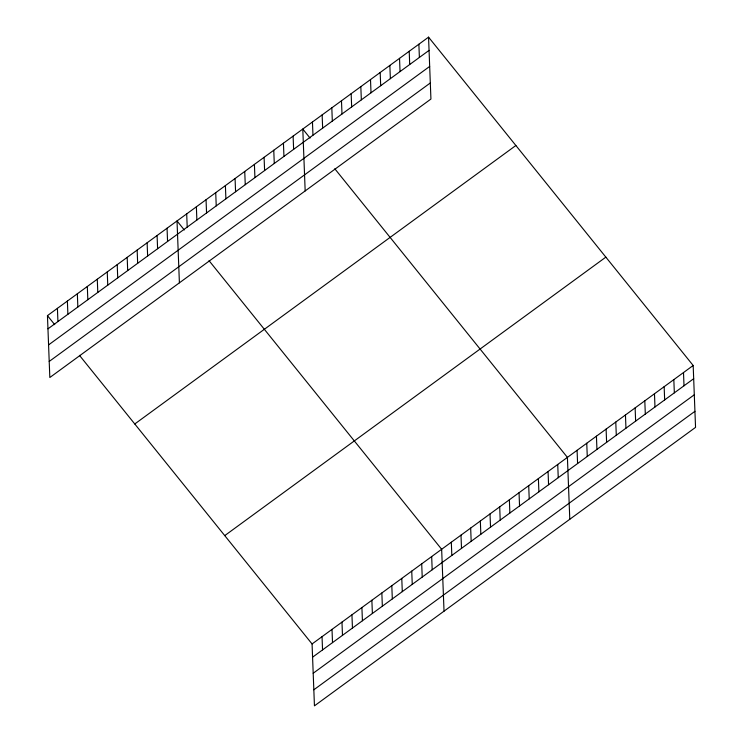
<?xml version="1.0" encoding="UTF-8"?>
<svg xmlns="http://www.w3.org/2000/svg" width="743" height="743" viewBox="0 0 743 743"><rect width="100%" height="100%" fill="white"/><g stroke="black" fill="none" stroke-linecap="round" stroke-linejoin="round"><path stroke-width="1.11" d="M428.553 37.15L430.931 99.042L49.827 377.509L47.45 315.626L428.553 37.15L693.173 365.491L695.55 427.374L314.447 705.85L312.069 643.958L79.464 355.349M47.961 328.843L429.064 50.375M48.574 344.901L429.677 66.433M49.205 361.451L430.308 82.975M134.771 423.974L515.874 145.498M224.748 535.61L605.851 257.134M312.069 643.958L693.173 365.491M312.58 657.183L693.683 378.707M313.193 673.242L694.296 394.774M313.834 689.792L694.937 411.316M310.063 138.077L302.791 129.05L305.169 190.932M334.805 168.772L567.411 457.382L569.788 519.273M184.301 229.968L177.02 220.94L179.397 282.832M209.043 260.672L441.648 549.281L444.026 611.173M47.45 315.626L54.722 324.654M683.504 372.559L684.006 385.775M673.827 379.627L674.338 392.852M664.149 386.694L664.66 399.92M654.481 393.762L654.982 406.988M644.803 400.83L645.314 414.055M635.126 407.907L635.636 421.123M625.457 414.975L625.959 428.191M615.78 422.043L616.291 435.259M606.102 429.11L606.613 442.326M596.434 436.178L596.945 449.404M586.756 443.246L587.267 456.471M577.088 450.314L577.59 463.539M557.733 464.449L558.244 477.675M548.065 471.526L548.566 484.742M538.387 478.594L538.898 491.81M528.71 485.662L529.22 498.878M519.041 492.73L519.543 505.955M509.364 499.798L509.874 513.023M499.695 506.865L500.197 520.091M490.018 513.933L490.529 527.159M480.34 521.001L480.851 534.226M470.672 528.078L471.173 541.294M460.994 535.146L461.505 548.362M451.317 542.214L451.828 555.43M418.876 44.218L419.386 57.443M431.683 556.563L432.185 569.788M409.207 51.286L409.709 64.511M421.708 563.844L422.219 577.07M399.53 58.353L400.04 71.579M411.743 571.135L412.254 584.351M389.852 65.421L390.363 78.647M401.777 578.416L402.288 591.632M380.184 72.498L380.685 85.714M391.812 585.698L392.313 598.914M370.506 79.566L371.017 92.782M381.846 592.979L382.348 606.204M360.829 86.634L361.339 99.85M371.871 600.26L372.382 613.486M351.16 93.702L351.662 106.927M361.906 607.551L362.417 620.767M341.483 100.769L341.994 113.995M351.941 614.832L352.451 628.049M331.815 107.837L332.316 121.063M341.975 622.114L342.477 635.33M322.137 114.905L322.648 128.13M312.459 121.973L312.97 135.198M332.01 629.395L332.511 642.621M322.035 636.677L322.546 649.902M293.113 136.118L293.624 149.334M283.436 143.185L283.947 156.401M273.768 150.253L274.269 163.479M264.09 157.321L264.601 170.546M254.412 164.389L254.923 177.614M244.744 171.457L245.255 184.682M235.067 178.524L235.577 191.75M225.398 185.601L225.9 198.818M215.721 192.669L216.232 205.885M206.043 199.737L206.554 212.953M196.375 206.805L196.876 220.03M186.697 213.873L187.208 227.098M167.054 228.222L167.565 241.447M157.089 235.512L157.6 248.729M147.123 242.794L147.634 256.01M137.158 250.075L137.659 263.301M127.183 257.357L127.694 270.582M117.218 264.638L117.728 277.863M107.252 271.929L107.763 285.145M97.287 279.21L97.797 292.426M87.321 286.492L87.823 299.708M77.346 293.773L77.857 306.998M67.381 301.054L67.892 314.28M57.415 308.345L57.926 321.561"/></g></svg>
